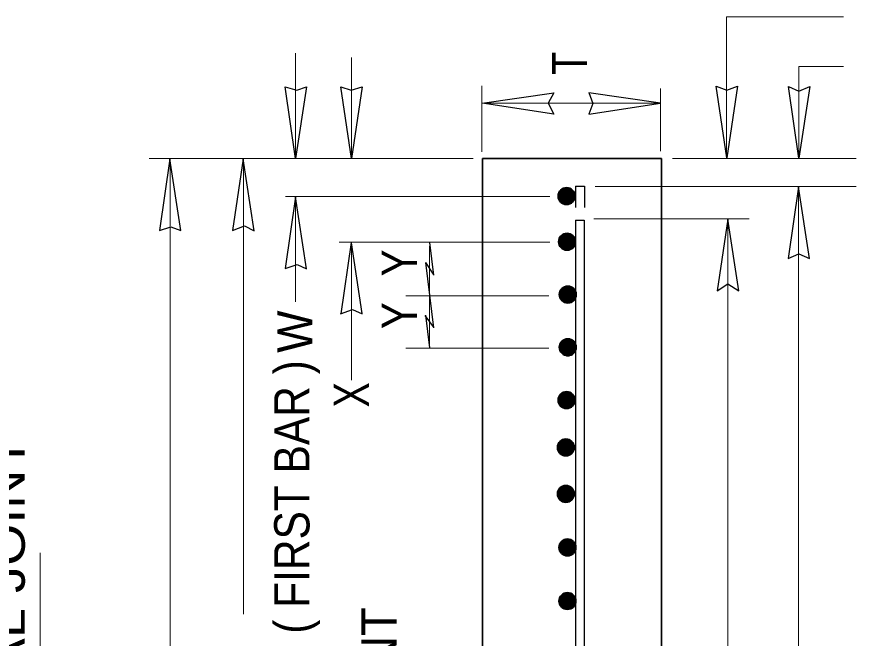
# Model space of a CAD drawing. Extents: x 34103 to 34476, y -22046 to -21727.
# Drawn here: x 34427.73 to 34451.54, y -21812.08 to -21794.46 of the extents above; entities that cross this region are included whole.
import ezdxf

# ---------------------------------------------------------------- set-up
doc = ezdxf.new("R2010")
doc.units = 0
doc.header["$LTSCALE"] = 0.4
doc.linetypes.add('SHORT_DASHED', pattern=[2.7, 1.5, -1.2])
doc.layers.add('1', color=7, linetype='Continuous', lineweight=25)

msp = doc.modelspace()

# ---------------------------------------------------------------- linework, layer by layer
at = {"layer": '1', "lineweight": 13}
for p, q in [((34447.8636, -21798.4815), (34447.8636, -21794.461)), ((34451.1767, -21794.461), (34447.8636, -21794.461)), ((34435.6394, -21795.4909), (34435.6394, -21798.4772)), ((34437.2213, -21795.6172), (34437.2213, -21798.4815)), ((34449.9123, -21798.4815), (34449.9123, -21795.8727)), ((34451.1766, -21795.8727), (34449.9123, -21795.8727)), ((34440.9256, -21798.2893), (34440.9256, -21796.4184)), ((34445.9876, -21798.275), (34445.9876, -21796.492)), ((34445.9876, -21796.9129), (34440.9256, -21796.9129)), ((34431.4899, -21798.4815), (34440.6738, -21798.4815)), ((34432.0773, -21798.4815), (34432.0773, -21825.4492)), ((34434.1618, -21798.4815), (34434.1618, -21811.4009)), ((34451.5347, -21798.4815), (34446.3294, -21798.4815)), ((34451.5398, -21799.273), (34444.1344, -21799.273)), ((34449.9069, -21799.273), (34449.9069, -21823.9731)), ((34442.8535, -21799.5572), (34435.3573, -21799.5572)), ((34435.6394, -21802.5434), (34435.6394, -21799.5572)), ((34448.5036, -21800.1928), (34444.0999, -21800.1928)), ((34447.8974, -21800.1928), (34447.8974, -21824.0748)), ((34442.8535, -21800.8543), (34436.876, -21800.8543)), ((34437.2213, -21804.7667), (34437.2213, -21800.8543)), ((34439.4386, -21803.8432), (34439.4386, -21800.9641)), ((34442.8218, -21802.3729), (34438.7651, -21802.3729)), ((34442.8218, -21803.8599), (34438.7651, -21803.8599)), ((34428.3934, -21823.1339), (34428.3934, -21809.6577))]:
    msp.add_line(p, q, dxfattribs=at)
at = {"layer": '1'}
for p, q in [((34440.9285, -21796.913), (34442.9613, -21796.6154)), ((34442.9653, -21797.2246), (34440.9285, -21796.913)), ((34443.1348, -21799.3982), (34443.5177, -21799.3982)), ((34443.1591, -21799.3708), (34443.4934, -21799.3708)), ((34443.1931, -21799.3435), (34443.4594, -21799.3435)), ((34443.2484, -21799.3162), (34443.4041, -21799.3162)), ((34443.0859, -21799.5551), (34443.5666, -21799.5551)), ((34443.0862, -21799.5278), (34443.5663, -21799.5278)), ((34443.0887, -21799.5824), (34443.5638, -21799.5824)), ((34443.0903, -21799.4971), (34443.5622, -21799.4971)), ((34443.0948, -21799.6097), (34443.5577, -21799.6097)), ((34443.0984, -21799.4664), (34443.5541, -21799.4664)), ((34443.1131, -21799.4322), (34443.5394, -21799.4322)), ((34443.1058, -21799.6404), (34443.5467, -21799.6404)), ((34443.1199, -21799.6677), (34443.5326, -21799.6677)), ((34443.139, -21799.695), (34443.5135, -21799.695)), ((34443.1647, -21799.7222), (34443.4878, -21799.7222)), ((34443.2013, -21799.7496), (34443.4512, -21799.7496)), ((34443.2662, -21799.7769), (34443.3863, -21799.7769)), ((34443.5734, -21800.2316), (34443.5734, -21855.9084)), ((34443.5734, -21800.2316), (34443.8265, -21800.2316)), ((34443.8265, -21800.2316), (34443.8265, -21855.9084)), ((34443.0978, -21800.8175), (34443.577, -21800.8175)), ((34443.1027, -21800.7867), (34443.5721, -21800.7867)), ((34443.1118, -21800.7561), (34443.563, -21800.7561)), ((34443.1277, -21800.7219), (34443.5472, -21800.7219)), ((34443.1509, -21800.6878), (34443.5239, -21800.6878)), ((34443.177, -21800.6605), (34443.4978, -21800.6605)), ((34443.2142, -21800.6332), (34443.4607, -21800.6332)), ((34443.281, -21800.6059), (34443.3938, -21800.6059)), ((34437.2177, -21800.8652), (34436.9224, -21802.8819)), ((34437.5305, -21802.8787), (34437.2234, -21800.8712)), ((34439.4372, -21800.8632), (34439.5508, -21801.786)), ((34443.0968, -21800.8448), (34443.578, -21800.8448)), ((34443.099, -21800.8721), (34443.5758, -21800.8721)), ((34443.1042, -21800.8993), (34443.5706, -21800.8993)), ((34443.1143, -21800.9301), (34443.5605, -21800.9301)), ((34443.1274, -21800.9573), (34443.5474, -21800.9573)), ((34443.1453, -21800.9847), (34443.5296, -21800.9847)), ((34443.1692, -21801.0119), (34443.5056, -21801.0119)), ((34443.2027, -21801.0392), (34443.4721, -21801.0392)), ((34443.2569, -21801.0666), (34443.4179, -21801.0666)), ((34439.3236, -21801.4311), (34439.4372, -21802.3539)), ((34439.3236, -21801.4311), (34439.5366, -21801.7577)), ((34443.1363, -21802.2474), (34443.5832, -21802.2474)), ((34443.1512, -21802.2167), (34443.5682, -21802.2167)), ((34443.1722, -21802.186), (34443.5472, -21802.186)), ((34443.2059, -21802.1518), (34443.5136, -21802.1518)), ((34443.2602, -21802.1177), (34443.4592, -21802.1177)), ((34439.4372, -21802.3539), (34439.5508, -21803.2768)), ((34443.1192, -21802.3292), (34443.6002, -21802.3292)), ((34443.1202, -21802.36), (34443.5992, -21802.36)), ((34443.1217, -21802.302), (34443.5978, -21802.302)), ((34443.1245, -21802.3872), (34443.595, -21802.3872)), ((34443.1273, -21802.2747), (34443.5922, -21802.2747)), ((34443.1321, -21802.4146), (34443.5874, -21802.4146)), ((34443.1433, -21802.4418), (34443.5762, -21802.4418)), ((34443.1588, -21802.4692), (34443.5607, -21802.4692)), ((34443.1797, -21802.4965), (34443.5397, -21802.4965)), ((34443.2171, -21802.5306), (34443.5024, -21802.5306)), ((34443.2826, -21802.5647), (34443.4369, -21802.5647)), ((34439.3094, -21802.9361), (34439.5366, -21803.2484)), ((34439.3236, -21802.9218), (34439.4372, -21803.8447)), ((34443.195, -21803.6584), (34443.5245, -21803.6584)), ((34443.2412, -21803.6243), (34443.4783, -21803.6243)), ((34443.3168, -21803.597), (34443.4027, -21803.597)), ((34443.1192, -21803.8358), (34443.6003, -21803.8358)), ((34443.1204, -21803.8086), (34443.5991, -21803.8086)), ((34443.1214, -21803.8666), (34443.5981, -21803.8666)), ((34443.1249, -21803.7812), (34443.5946, -21803.7812)), ((34443.1267, -21803.8938), (34443.5927, -21803.8938)), ((34443.1327, -21803.754), (34443.5868, -21803.754)), ((34443.1356, -21803.9212), (34443.5839, -21803.9212)), ((34443.146, -21803.7232), (34443.5735, -21803.7232)), ((34443.1649, -21803.6926), (34443.5546, -21803.6926)), ((34443.1482, -21803.9484), (34443.5713, -21803.9484)), ((34443.1655, -21803.9757), (34443.554, -21803.9757)), ((34443.1888, -21804.0031), (34443.5307, -21804.0031)), ((34443.2312, -21804.0372), (34443.4883, -21804.0372)), ((34443.3217, -21804.0713), (34443.3978, -21804.0713)), ((34443.2286, -21805.1108), (34443.4239, -21805.1108)), ((34443.0857, -21805.336), (34443.5668, -21805.336)), ((34443.0867, -21805.3088), (34443.5658, -21805.3088)), ((34443.0907, -21805.2814), (34443.5618, -21805.2814)), ((34443.0982, -21805.2542), (34443.5543, -21805.2542)), ((34443.1109, -21805.2234), (34443.5416, -21805.2234)), ((34443.1268, -21805.1962), (34443.5257, -21805.1962)), ((34443.1482, -21805.1688), (34443.5042, -21805.1688)), ((34443.1776, -21805.1416), (34443.4749, -21805.1416)), ((34443.0878, -21805.3633), (34443.5647, -21805.3633)), ((34443.0932, -21805.3907), (34443.5592, -21805.3907)), ((34443.1047, -21805.4247), (34443.5477, -21805.4247)), ((34443.1226, -21805.4589), (34443.5299, -21805.4589)), ((34443.1455, -21805.4896), (34443.507, -21805.4896)), ((34443.1781, -21805.5203), (34443.4744, -21805.5203)), ((34443.2219, -21805.5476), (34443.4306, -21805.5476)), ((34443.1182, -21806.5184), (34443.4897, -21806.5184)), ((34443.1445, -21806.4911), (34443.4633, -21806.4911)), ((34443.1822, -21806.4637), (34443.4256, -21806.4637)), ((34443.2515, -21806.4365), (34443.3563, -21806.4365)), ((34443.0633, -21806.6753), (34443.5445, -21806.6753)), ((34443.0644, -21806.6481), (34443.5434, -21806.6481)), ((34443.0653, -21806.7027), (34443.5425, -21806.7027)), ((34443.0694, -21806.6173), (34443.5384, -21806.6173)), ((34443.0706, -21806.7299), (34443.5373, -21806.7299)), ((34443.0787, -21806.5867), (34443.5292, -21806.5867)), ((34443.0805, -21806.7607), (34443.5273, -21806.7607)), ((34443.0947, -21806.5525), (34443.5132, -21806.5525)), ((34443.0934, -21806.7879), (34443.5144, -21806.7879)), ((34443.1111, -21806.8152), (34443.4967, -21806.8152)), ((34443.1348, -21806.8425), (34443.473, -21806.8425)), ((34443.1679, -21806.8698), (34443.4399, -21806.8698)), ((34443.2209, -21806.8972), (34443.3869, -21806.8972)), ((34443.0665, -21807.9504), (34443.5413, -21807.9504)), ((34443.0737, -21807.9197), (34443.5342, -21807.9197)), ((34443.0853, -21807.889), (34443.5225, -21807.889)), ((34443.1046, -21807.8548), (34443.5033, -21807.8548)), ((34443.1325, -21807.8207), (34443.4753, -21807.8207)), ((34443.1646, -21807.7934), (34443.4432, -21807.7934)), ((34443.2148, -21807.7661), (34443.393, -21807.7661)), ((34443.0636, -21807.9777), (34443.5442, -21807.9777)), ((34443.0638, -21808.005), (34443.544, -21808.005)), ((34443.0671, -21808.0323), (34443.5408, -21808.0323)), ((34443.0747, -21808.063), (34443.5331, -21808.063)), ((34443.0853, -21808.0902), (34443.5225, -21808.0902)), ((34443.1002, -21808.1176), (34443.5077, -21808.1176)), ((34443.1201, -21808.1448), (34443.4878, -21808.1448)), ((34443.1472, -21808.1722), (34443.4607, -21808.1722)), ((34443.1863, -21808.1995), (34443.4215, -21808.1995)), ((34443.1343, -21809.3993), (34443.5628, -21809.3993)), ((34443.1531, -21809.3686), (34443.5441, -21809.3686)), ((34443.1758, -21809.3413), (34443.5213, -21809.3413)), ((34443.2074, -21809.314), (34443.4898, -21809.314)), ((34443.256, -21809.2867), (34443.4412, -21809.2867)), ((34443.108, -21809.5085), (34443.5892, -21809.5085)), ((34443.1095, -21809.5358), (34443.5877, -21809.5358)), ((34443.1096, -21809.4812), (34443.5876, -21809.4812)), ((34443.1143, -21809.4539), (34443.5828, -21809.4539)), ((34443.1158, -21809.5699), (34443.5813, -21809.5699)), ((34443.1225, -21809.4266), (34443.5747, -21809.4266)), ((34443.1276, -21809.6041), (34443.5696, -21809.6041)), ((34443.1436, -21809.6348), (34443.5536, -21809.6348)), ((34443.166, -21809.6655), (34443.5312, -21809.6655)), ((34443.1934, -21809.6927), (34443.5037, -21809.6927)), ((34443.2334, -21809.7201), (34443.4637, -21809.7201)), ((34443.3167, -21809.7473), (34443.3804, -21809.7473)), ((34443.2609, -21810.8041), (34443.4362, -21810.8041)), ((34443.1083, -21811.0156), (34443.5888, -21811.0156)), ((34443.1087, -21811.0463), (34443.5885, -21811.0463)), ((34443.1113, -21810.9883), (34443.5859, -21810.9883)), ((34443.1175, -21810.961), (34443.5797, -21810.961)), ((34443.1272, -21810.9338), (34443.5699, -21810.9338)), ((34443.1431, -21810.903), (34443.5541, -21810.903)), ((34443.1652, -21810.8723), (34443.5319, -21810.8723)), ((34443.2009, -21810.8382), (34443.4962, -21810.8382)), ((34443.1123, -21811.0736), (34443.5848, -21811.0736)), ((34443.1192, -21811.1009), (34443.5779, -21811.1009)), ((34443.1298, -21811.1282), (34443.5674, -21811.1282)), ((34443.1444, -21811.1555), (34443.5527, -21811.1555)), ((34443.1643, -21811.1828), (34443.5329, -21811.1828)), ((34443.1993, -21811.2169), (34443.4978, -21811.2169)), ((34443.258, -21811.2511), (34443.4392, -21811.2511))]:
    msp.add_line(p, q, dxfattribs=at)
at = {"layer": '1', "lineweight": 35}
for p, q in [((34440.9369, -21798.4815), (34440.9369, -21827.6557)), ((34440.9369, -21798.4815), (34446.0183, -21798.4815)), ((34446.0183, -21798.4815), (34446.0183, -21856.9083))]:
    msp.add_line(p, q, dxfattribs=at)
at = {"layer": '1', "linetype": 'SHORT_DASHED'}
for p, q in [((34443.575, -21799.266), (34443.575, -21800.2012)), ((34443.575, -21799.266), (34443.8352, -21799.266)), ((34443.8352, -21799.266), (34443.8352, -21800.1943))]:
    msp.add_line(p, q, dxfattribs=at)
at = {"layer": '1'}
for points in [[(34435.9503, -21796.4436), (34435.639, -21798.4789), (34435.3412, -21796.4451)], [(34435.3412, -21796.4451), (34435.6751, -21796.5432), (34435.9503, -21796.4436)], [(34436.9181, -21796.4451), (34437.2179, -21796.5448), (34437.5262, -21796.4477)], [(34437.532, -21796.4508), (34437.2215, -21798.4806), (34436.9239, -21796.4477)], [(34448.1773, -21796.4299), (34447.866, -21798.4653), (34447.5684, -21796.4324)], [(34447.5684, -21796.4324), (34447.8683, -21796.5438), (34448.1773, -21796.4299)], [(34450.2245, -21796.4378), (34449.9132, -21798.4732), (34449.6156, -21796.4403)], [(34449.6156, -21796.4403), (34449.9163, -21796.5726), (34450.2245, -21796.4378)], [(34442.9613, -21796.6154), (34442.8051, -21796.9129), (34442.9653, -21797.2246)], [(34443.9516, -21796.6089), (34444.0664, -21796.9152), (34443.9517, -21797.2237)], [(34443.9517, -21797.2237), (34445.9871, -21796.9123), (34443.9542, -21796.6148)], [(34432.388, -21800.5238), (34432.0766, -21798.4883), (34431.7789, -21800.5219)], [(34434.4626, -21800.5269), (34434.1511, -21798.4907), (34433.8534, -21800.5239)], [(34450.2164, -21801.3187), (34449.9049, -21799.2823), (34449.6073, -21801.3156)], [(34435.9503, -21801.6048), (34435.6388, -21799.5689), (34435.3412, -21801.6025)], [(34448.2097, -21802.2338), (34447.8979, -21800.1961), (34447.6005, -21802.2277)], [(34431.7789, -21800.5219), (34432.1041, -21800.4131), (34432.388, -21800.5238)], [(34433.8534, -21800.5239), (34434.1906, -21800.3915), (34434.4626, -21800.5269)], [(34449.6073, -21801.3156), (34449.9114, -21801.18), (34450.2164, -21801.3187)], [(34435.3412, -21801.6025), (34435.6858, -21801.4878), (34435.9503, -21801.6048)], [(34447.6005, -21802.2277), (34447.8978, -21802.0299), (34448.2097, -21802.2338)], [(34436.9166, -21802.8845), (34437.2487, -21802.7598), (34437.5247, -21802.8819)]]:
    msp.add_lwpolyline(points, dxfattribs=at)
at = {"layer": '1', "lineweight": 35}
for centre in [(34443.3262, -21799.5439), (34443.3374, -21800.8398), (34443.3597, -21802.3368), (34443.3597, -21803.8337), (34443.3262, -21805.3308), (34443.3039, -21806.6713), (34443.3039, -21807.9896), (34443.3486, -21809.5088), (34443.3486, -21811.0282)]:
    msp.add_circle(centre, 0.2406, dxfattribs=at)

# ---------------------------------------------------------------- texts
at = {"layer": '1'}
for s, width, p in [('T', 0.8, (34443.9068, -21796.1037)), ('Y', 0.85, (34439.0832, -21801.8197)), ('Y', 0.85, (34439.0832, -21803.315)), ('W', 0.95, (34436.1185, -21803.9896)), ('( FIRST BAR )', 0.9, (34436.0325, -21811.9557)), ('X', 0.8, (34437.7237, -21805.5377)), ('LONGITUDINAL JOINT', 1.15, (34427.9592, -21822.5922))]:
    msp.add_text(s, height=1, rotation=90, dxfattribs=dict(at, width=width)).set_placement(p)
msp.add_text('LONGITUDINAL JOINT', height=1, rotation=90, dxfattribs=at).set_placement((34438.5082, -21825.3179))

doc.saveas('drawing.dxf')
